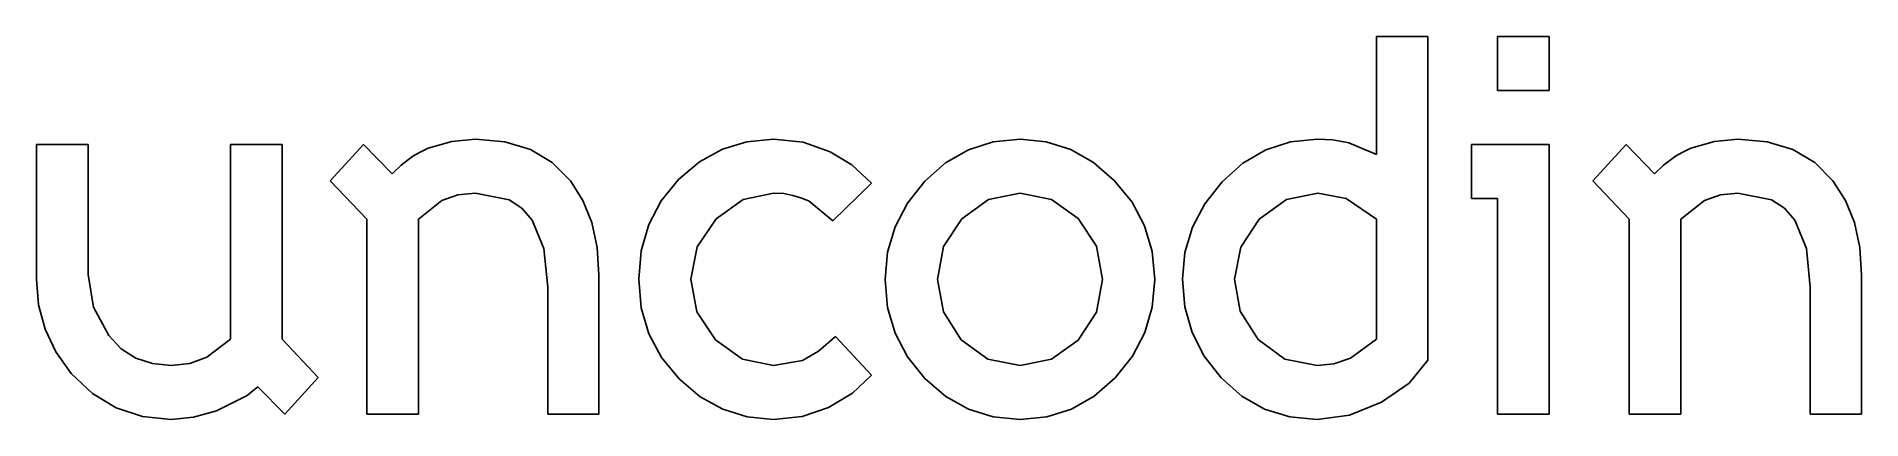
# Model space of a CAD drawing. Extents: x 84.1 to 155.2, y -49.3 to -34.4.
import ezdxf

# ---------------------------------------------------------------- set-up
doc = ezdxf.new("R2010")
doc.units = 0

msp = doc.modelspace()

# ---------------------------------------------------------------- linework, layer by layer
at = {"layer": 'Layer 1', "color": 4}
for p, q in [((136.284609, -34.375039), (138.2806, -34.375039)), ((136.284609, -38.963758), (136.284609, -34.375039)), ((138.2806, -34.375039), (138.2806, -46.968295)), ((141.002015, -34.375039), (143.018583, -34.375039)), ((141.002015, -36.473915), (141.002015, -34.375039)), ((143.018583, -34.375039), (143.018583, -36.473915)), ((143.018583, -36.473915), (141.002015, -36.473915)), ((100.244517, -38.45448), (101.162779, -38.367019)), ((101.162779, -38.367019), (102.30481, -38.468626)), ((111.747042, -38.46541), (112.776548, -38.367019)), ((112.776548, -38.367019), (113.939159, -38.480193)), ((121.344987, -38.469269), (122.391212, -38.367019)), ((122.391212, -38.367019), (123.412352, -38.467982)), ((132.931807, -38.470554), (133.969673, -38.367019)), ((133.969673, -38.367019), (134.566412, -38.397886)), ((134.566412, -38.397886), (134.864783, -38.439039)), ((149.457017, -38.45448), (150.375279, -38.367019)), ((150.375279, -38.367019), (151.51731, -38.468626)), ((84.051961, -43.819982), (84.051961, -38.57279)), ((84.051961, -38.57279), (86.068527, -38.57279)), ((86.068527, -38.57279), (86.068527, -43.634787)), ((91.614086, -46.155495), (91.614086, -38.57279)), ((91.614086, -38.57279), (93.630654, -38.57279)), ((93.630654, -38.57279), (93.630654, -46.155495)), ((95.504045, -39.992619), (96.80041, -38.57279)), ((96.80041, -38.57279), (97.911579, -39.714828)), ((98.261393, -39.375303), (98.724379, -39.025489)), ((98.724379, -39.025489), (98.981593, -38.881448)), ((98.981593, -38.881448), (99.321118, -38.716831)), ((99.321118, -38.716831), (100.244517, -38.45448)), ((102.30481, -38.468626), (103.302803, -38.773428)), ((103.302803, -38.773428), (104.156759, -39.281426)), ((109.900236, -39.252489), (110.788271, -38.760567)), ((110.788271, -38.760567), (111.747042, -38.46541)), ((113.939159, -38.480193), (114.988597, -38.860871)), ((114.988597, -38.860871), (115.839973, -39.365022)), ((119.487893, -39.287213), (120.377214, -38.776)), ((120.377214, -38.776), (121.344987, -38.469269)), ((123.412352, -38.467982), (124.366618, -38.770854)), ((124.366618, -38.770854), (125.254011, -39.275637)), ((131.079858, -39.298787), (131.968535, -38.781144)), ((131.968535, -38.781144), (132.931807, -38.470554)), ((134.864783, -38.439039), (135.204304, -38.51106)), ((135.204304, -38.51106), (136.284609, -38.963758)), ((139.993731, -38.57279), (143.018583, -38.57279)), ((139.993731, -40.671668), (139.993731, -38.57279)), ((143.018583, -38.57279), (143.018583, -49.06717)), ((144.716545, -39.992619), (146.01291, -38.57279)), ((146.01291, -38.57279), (147.124079, -39.714828)), ((147.473893, -39.375303), (147.936879, -39.025489)), ((147.936879, -39.025489), (148.194093, -38.881448)), ((148.194093, -38.881448), (148.533618, -38.716831)), ((148.533618, -38.716831), (149.457017, -38.45448)), ((151.51731, -38.468626), (152.515303, -38.773428)), ((152.515303, -38.773428), (153.369259, -39.281426)), ((97.911579, -39.714828), (98.261393, -39.375303)), ((104.156759, -39.281426), (104.866677, -39.992619)), ((109.082936, -39.941176), (109.900236, -39.252489)), ((115.839973, -39.365022), (116.60391, -40.074926)), ((118.677024, -40.002909), (119.487893, -39.287213)), ((125.254011, -39.275637), (126.074531, -39.982329)), ((130.265774, -40.023486), (131.079858, -39.298787)), ((147.124079, -39.714828), (147.473893, -39.375303)), ((153.369259, -39.281426), (154.079177, -39.992619)), ((96.923874, -41.484468), (95.504045, -39.992619)), ((100.476011, -40.537921), (99.856126, -40.753976)), ((101.162779, -40.465895), (100.476011, -40.537921)), ((102.471999, -40.72826), (101.162779, -40.465895)), ((104.866677, -39.992619), (105.352809, -40.750122)), ((108.403245, -40.770057), (109.082936, -39.941176)), ((112.776548, -40.465897), (111.595926, -40.715402)), ((113.177803, -40.486471), (112.776548, -40.465897)), ((113.537904, -40.558492), (113.177803, -40.486471)), ((116.60391, -40.074926), (115.091484, -41.546199)), ((118.001834, -40.851722), (118.677024, -40.002909)), ((122.391212, -40.465895), (121.164292, -40.715399)), ((123.61555, -40.712827), (122.391212, -40.465895)), ((126.074531, -39.982329), (126.758717, -40.82343)), ((129.590584, -40.878087), (130.265774, -40.023486)), ((134.000539, -40.465895), (132.771045, -40.720544)), ((135.10142, -40.681955), (134.000539, -40.465895)), ((146.136374, -41.484468), (144.716545, -39.992619)), ((149.688511, -40.537921), (149.068626, -40.753976)), ((150.375279, -40.465895), (149.688511, -40.537921)), ((151.684499, -40.72826), (150.375279, -40.465895)), ((154.079177, -39.992619), (154.565309, -40.750122)), ((99.856126, -40.753976), (98.940439, -41.484468)), ((102.974213, -41.056208), (102.471999, -40.72826)), ((103.374831, -41.515332), (102.974213, -41.056208)), ((105.352809, -40.750122), (105.700048, -41.613081)), ((107.917752, -41.692818), (108.403245, -40.770057)), ((111.595926, -40.715402), (110.543919, -41.463892)), ((113.887716, -40.661379), (113.537904, -40.558492)), ((114.175797, -40.784842), (113.887716, -40.661379)), ((115.091484, -41.546199), (114.175797, -40.784842)), ((117.519555, -41.772554), (118.001834, -40.851722)), ((121.164292, -40.715399), (120.11743, -41.463889)), ((124.654705, -41.453602), (123.61555, -40.712827)), ((126.758717, -40.82343), (127.247433, -41.741683)), ((129.108305, -41.795703), (129.590584, -40.878087)), ((132.771045, -40.720544), (131.716467, -41.484468)), ((136.284609, -41.484468), (135.10142, -40.681955)), ((141.002015, -40.671668), (139.993731, -40.671668)), ((141.002015, -49.06717), (141.002015, -40.671668)), ((149.068626, -40.753976), (148.152939, -41.484468)), ((152.186713, -41.056208), (151.684499, -40.72826)), ((152.587331, -41.515332), (152.186713, -41.056208)), ((154.565309, -40.750122), (154.912548, -41.613081)), ((96.923874, -49.06717), (96.923874, -41.484468)), ((98.940439, -41.484468), (98.940439, -49.06717)), ((103.830094, -42.616219), (103.374831, -41.515332)), ((105.700048, -41.613081), (105.908394, -42.581494)), ((107.626455, -42.709459), (107.917752, -41.692818)), ((110.543919, -41.463892), (109.803138, -42.551918)), ((117.230187, -42.765403), (117.519555, -41.772554)), ((120.11743, -41.463889), (119.407513, -42.549343)), ((125.364612, -42.536482), (124.654705, -41.453602)), ((127.247433, -41.741683), (127.540651, -42.742254)), ((128.818937, -42.776335), (129.108305, -41.795703)), ((131.716467, -41.484468), (130.991119, -42.572492)), ((136.284609, -46.155495), (136.284609, -41.484468)), ((146.136374, -49.06717), (146.136374, -41.484468)), ((148.152939, -41.484468), (148.152939, -49.06717)), ((153.042594, -42.616219), (152.587331, -41.515332)), ((154.912548, -41.613081), (155.120894, -42.581494)), ((103.981857, -44.128639), (103.830094, -42.616219)), ((105.908394, -42.581494), (105.977848, -43.655364)), ((109.803138, -42.551918), (109.556214, -43.819984)), ((119.407513, -42.549343), (119.170876, -43.830269)), ((125.601256, -43.830269), (125.364612, -42.536482)), ((130.991119, -42.572492), (130.749339, -43.819982)), ((153.194357, -44.128639), (153.042594, -42.616219)), ((155.120894, -42.581494), (155.190348, -43.655364)), ((107.529356, -43.819982), (107.626455, -42.709459)), ((117.133731, -43.830269), (117.230187, -42.765403)), ((127.540651, -42.742254), (127.638401, -43.830269)), ((128.722481, -43.819982), (128.818937, -42.776335)), ((84.136198, -44.816692), (84.051961, -43.819982)), ((86.068527, -43.634787), (86.269153, -44.908004)), ((105.977848, -43.655364), (105.977848, -49.06717)), ((107.627741, -44.926651), (107.529356, -43.819982)), ((109.556214, -43.819984), (109.797994, -45.088059)), ((117.230187, -44.915719), (117.133731, -43.830269)), ((119.170876, -43.830269), (119.402368, -45.090627)), ((125.364612, -45.098343), (125.601256, -43.830269)), ((127.638401, -43.830269), (127.541939, -44.899)), ((128.817008, -44.889355), (128.722481, -43.819982)), ((130.749339, -43.819982), (130.9654, -45.054613)), ((155.190348, -43.655364), (155.190348, -49.06717)), ((84.388911, -45.759387), (84.136198, -44.816692)), ((103.981857, -49.06717), (103.981857, -44.128639)), ((153.194357, -49.06717), (153.194357, -44.128639)), ((86.269153, -44.908004), (86.87104, -46.011454)), ((107.922896, -45.942008), (107.627741, -44.926651)), ((109.797994, -45.088059), (110.523342, -46.176074)), ((117.519555, -45.918859), (117.230187, -44.915719)), ((119.402368, -45.090627), (120.096853, -46.176071)), ((124.654705, -46.186361), (125.364612, -45.098343)), ((127.541939, -44.899), (127.25257, -45.893138)), ((129.100588, -45.885421), (128.817008, -44.889355)), ((130.9654, -45.054613), (131.675313, -46.165784)), ((84.810101, -46.648064), (84.388911, -45.759387)), ((86.87104, -46.011454), (87.358459, -46.520099)), ((90.688112, -46.855121), (91.614086, -46.155495)), ((93.630654, -46.155495), (95.029906, -47.647344)), ((108.41482, -46.866053), (107.922896, -45.942008)), ((110.523342, -46.176074), (111.575349, -46.924573)), ((114.528178, -46.621059), (115.194371, -46.042323)), ((115.194371, -46.042323), (116.60391, -47.55475)), ((118.001834, -46.839688), (117.519555, -45.918859)), ((120.096853, -46.176071), (121.133425, -46.92457)), ((123.61555, -46.927142), (124.654705, -46.186361)), ((127.25257, -45.893138), (126.770294, -46.812681)), ((129.573221, -46.80818), (129.100588, -45.885421)), ((131.675313, -46.165784), (132.711887, -46.921998)), ((135.276325, -46.885987), (136.284609, -46.155495)), ((85.399767, -47.482726), (84.810101, -46.648064)), ((87.358459, -46.520099), (87.925618, -46.883416)), ((87.925618, -46.883416), (88.572514, -47.101405)), ((90.027064, -47.094331), (90.688112, -46.855121)), ((109.103516, -47.698787), (108.41482, -46.866053)), ((111.575349, -46.924573), (112.776548, -47.174071)), ((113.908295, -46.978587), (114.528178, -46.621059)), ((118.677024, -47.678208), (118.001834, -46.839688)), ((121.133425, -46.92457), (122.391212, -47.174068)), ((122.391212, -47.174068), (123.61555, -46.927142)), ((126.770294, -46.812681), (126.095111, -47.657631)), ((130.234907, -47.657631), (129.573221, -46.80818)), ((132.711887, -46.921998), (133.969673, -47.174068)), ((134.617855, -47.112335), (135.276325, -46.885987)), ((86.229928, -48.265947), (85.399767, -47.482726)), ((88.572514, -47.101405), (89.29915, -47.174068)), ((89.29915, -47.174068), (90.027064, -47.094331)), ((95.029906, -47.647344), (93.733541, -49.06717)), ((112.776548, -47.174071), (113.908295, -46.978587)), ((116.60391, -47.554747), (115.860551, -48.249227)), ((126.095111, -47.657631), (125.284878, -48.36433)), ((131.035488, -48.36433), (130.234907, -47.657631)), ((133.969673, -47.174068), (134.617855, -47.112335)), ((138.2806, -46.968295), (137.552674, -47.855688)), ((87.156544, -48.825389), (86.229928, -48.265947)), ((92.262269, -48.33668), (91.06879, -48.943709)), ((92.478329, -48.161773), (92.262269, -48.33668)), ((92.684103, -48.007445), (92.478329, -48.161773)), ((93.733541, -49.06717), (92.684103, -48.007445)), ((109.923387, -48.387481), (109.103516, -47.698787)), ((115.860551, -48.249227), (114.926866, -48.809955)), ((119.491751, -48.375904), (118.677024, -47.678208)), ((125.284878, -48.36433), (124.397485, -48.869116)), ((131.924808, -48.869116), (131.035488, -48.36433)), ((137.552674, -47.855688), (136.480093, -48.604184)), ((88.179618, -49.161055), (87.156544, -48.825389)), ((91.06879, -48.943709), (90.173677, -49.190635)), ((98.940439, -49.06717), (96.923874, -49.06717)), ((105.977848, -49.06717), (103.981857, -49.06717)), ((110.808849, -48.879405), (109.923387, -48.387481)), ((111.759902, -49.174559), (110.808849, -48.879405)), ((114.926866, -48.809955), (113.895429, -49.157196)), ((120.382357, -48.874259), (119.491751, -48.375904)), ((121.348844, -49.173273), (120.382357, -48.874259)), ((124.397485, -48.869116), (123.432929, -49.171987)), ((132.90287, -49.171987), (131.924808, -48.869116)), ((136.480093, -48.604184), (135.235166, -49.105753)), ((143.018583, -49.06717), (141.002015, -49.06717)), ((148.152939, -49.06717), (146.136374, -49.06717)), ((155.190348, -49.06717), (153.194357, -49.06717)), ((89.29915, -49.272944), (88.179618, -49.161055)), ((90.173677, -49.190635), (89.29915, -49.272944)), ((112.776548, -49.272944), (111.759902, -49.174559)), ((113.895429, -49.157196), (112.776548, -49.272944)), ((122.391212, -49.272944), (121.348844, -49.173273)), ((123.432929, -49.171987), (122.391212, -49.272944)), ((133.969673, -49.272944), (132.90287, -49.171987)), ((135.235166, -49.105753), (133.969673, -49.272944))]:
    msp.add_line(p, q, dxfattribs=at)

doc.saveas('drawing.dxf')
